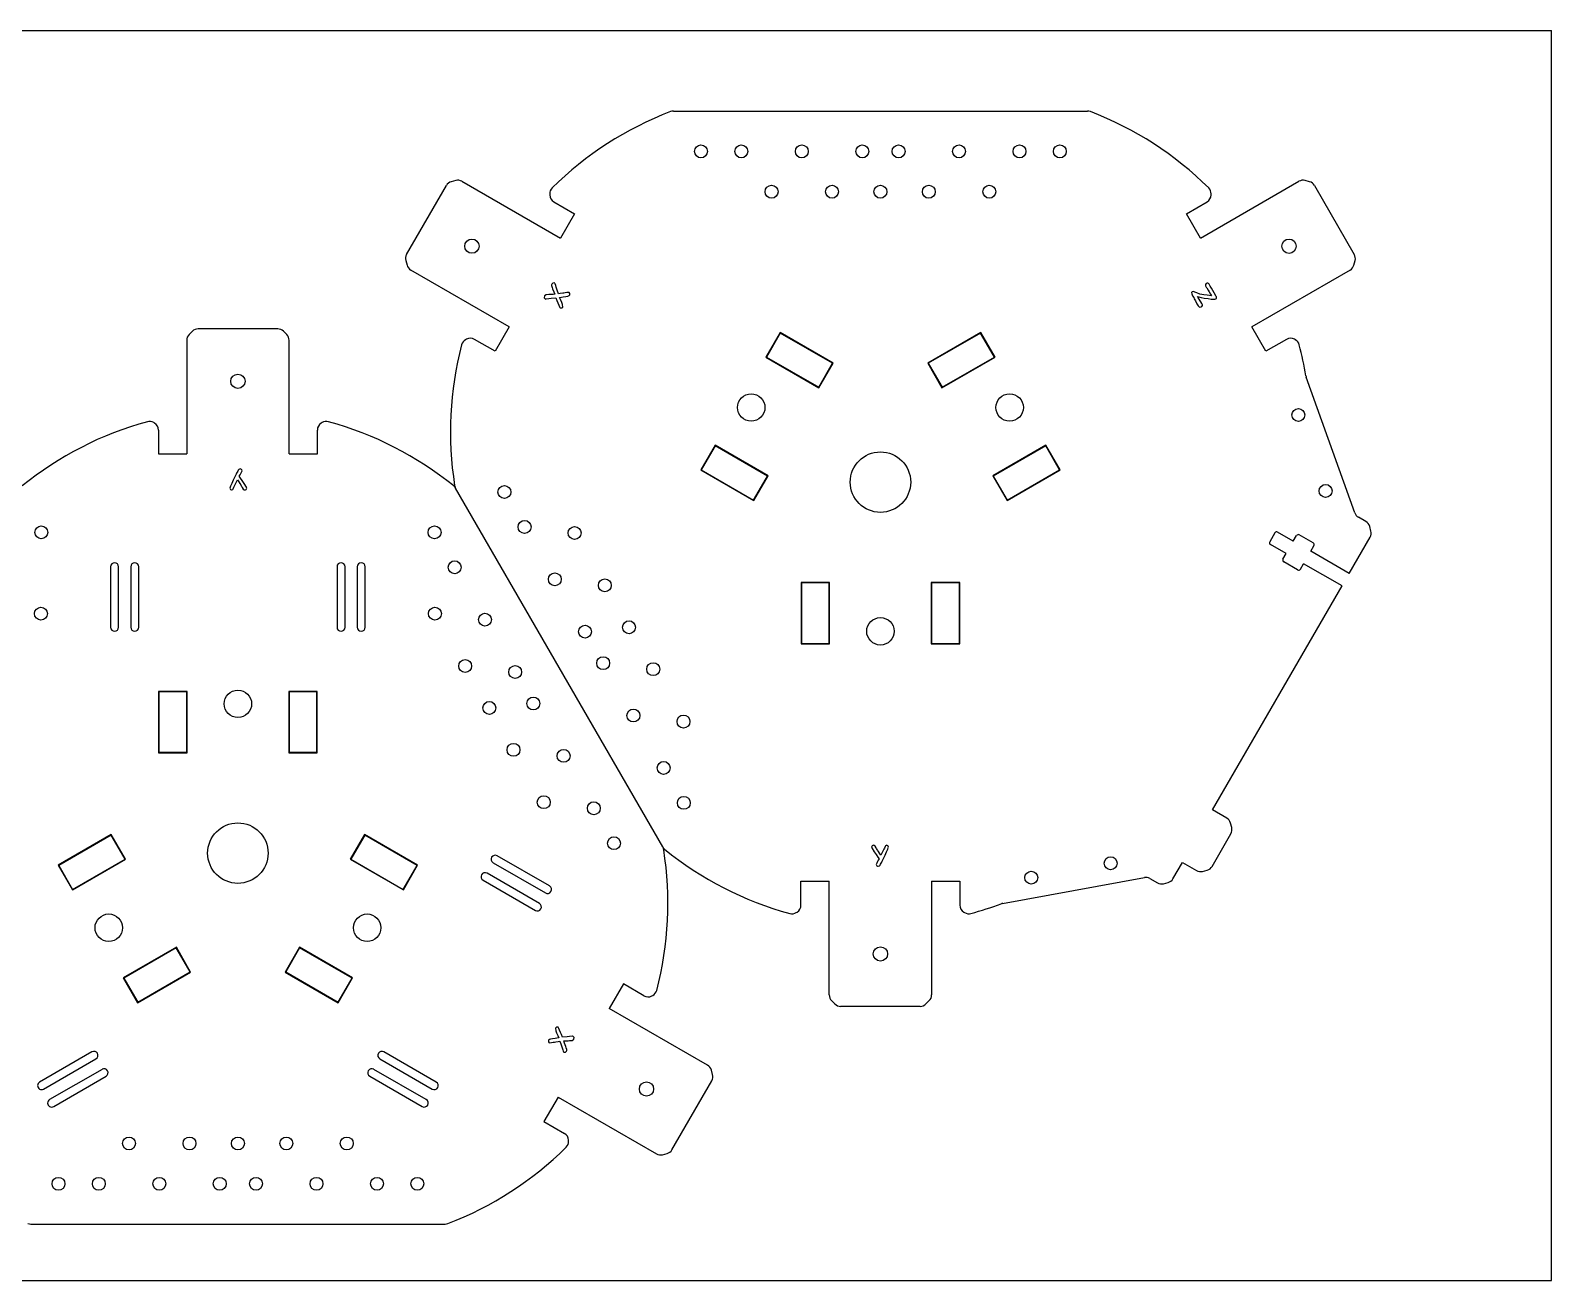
# Model space of a CAD drawing. Header units: millimetres. Extents: x 0 to 820, y -385 to 310.
# Drawn here: x 442.7 to 820, y 0 to 310 of the extents above; entities that cross this region are included whole.
import ezdxf

# ---------------------------------------------------------------- set-up
doc = ezdxf.new("R2010")
doc.units = ezdxf.units.MM

msp = doc.modelspace()

# ---------------------------------------------------------------- linework, layer by layer
at = {"color": 7, "linetype": 'Continuous'}
for p, q in [((0, 310), (820, 310)), ((820, 0), (820, 310)), ((602.19, 290), (704.91, 290)), ((548.25, 272.78), (547.12, 272.48)), ((549.77, 272.58), (574.17, 258.5)), ((732.94, 258.5), (757.34, 272.58)), ((759.99, 272.48), (758.85, 272.78)), ((536.03, 254.45), (545.91, 271.55)), ((571.54, 269.46), (571.55, 269.19)), ((735.55, 269.19), (735.56, 269.46)), ((761.2, 271.55), (771.07, 254.45)), ((572.55, 267.51), (577.67, 264.56)), ((577.67, 264.56), (574.17, 258.5)), ((729.44, 264.56), (734.56, 267.51)), ((732.94, 258.5), (729.44, 264.56)), ((535.83, 252.93), (536.14, 251.8)), ((770.97, 251.8), (771.27, 252.93)), ((561.47, 236.5), (537.07, 250.59)), ((770.04, 250.59), (745.64, 236.5)), ((571.86, 243.57), (573.03, 243.68)), ((733.23, 242.26), (732.59, 243.38)), ((735.66, 244.21), (735.64, 244.22)), ((482.92, 235.41), (482.09, 234.59)), ((504.08, 236), (484.33, 236)), ((506.32, 234.59), (505.49, 235.41)), ((561.47, 236.5), (557.97, 230.44)), ((628.67, 235.09), (625.13, 228.96)), ((628.7, 234.96), (625.26, 229)), ((641.83, 227.49), (628.67, 235.09)), ((641.69, 227.46), (628.7, 234.96)), ((678.44, 235.09), (665.28, 227.49)), ((678.4, 234.96), (665.41, 227.46)), ((681.84, 229), (678.4, 234.96)), ((681.98, 228.96), (678.44, 235.09)), ((749.14, 230.44), (745.64, 236.5)), ((481.5, 233.17), (481.5, 205)), ((506.9, 205), (506.9, 233.17)), ((550.9, 233.42), (550.66, 233.29)), ((557.97, 230.44), (552.85, 233.39)), ((754.26, 233.39), (749.14, 230.44)), ((756.45, 233.29), (756.21, 233.42)), ((625.13, 228.96), (638.29, 221.36)), ((625.26, 229), (638.25, 221.5)), ((638.25, 221.5), (641.69, 227.46)), ((638.29, 221.36), (641.83, 227.49)), ((665.28, 227.49), (668.82, 221.36)), ((665.41, 227.46), (668.85, 221.5)), ((668.82, 221.36), (681.98, 228.96)), ((668.85, 221.5), (681.84, 229)), ((771.22, 190.35), (759.16, 224)), ((473.55, 212.61), (473.32, 212.75)), ((515.09, 212.75), (514.86, 212.61)), ((474.5, 210.91), (474.5, 205)), ((513.9, 205), (513.9, 210.91)), ((474.5, 205), (481.5, 205)), ((506.9, 205), (513.9, 205)), ((612.53, 207.14), (608.99, 201.01)), ((612.56, 207), (609.12, 201.04)), ((625.69, 199.54), (612.53, 207.14)), ((625.55, 199.5), (612.56, 207)), ((694.58, 207.14), (681.42, 199.54)), ((694.54, 207), (681.55, 199.5)), ((697.98, 201.04), (694.54, 207)), ((698.12, 201.01), (694.58, 207.14)), ((608.99, 201.01), (622.15, 193.41)), ((609.12, 201.04), (622.11, 193.54)), ((684.96, 193.41), (698.12, 201.01)), ((684.99, 193.54), (697.98, 201.04)), ((495.28, 196.67), (495.53, 196.28)), ((599.56, 107.52), (548.2, 196.48)), ((599.56, 107.52), (548.2, 196.48)), ((622.11, 193.54), (625.55, 199.5)), ((622.15, 193.41), (625.69, 199.54)), ((681.42, 199.54), (684.96, 193.41)), ((681.55, 199.5), (684.99, 193.54)), ((773.96, 188.21), (772.1, 189.29)), ((751.36, 185.41), (750.09, 183.2)), ((755.94, 183.35), (752.05, 185.6)), ((760.88, 182.9), (757.42, 184.9)), ((775.2, 185.87), (774.89, 187)), ((754.17, 180.27), (750.27, 182.52)), ((755.94, 183.35), (756.74, 184.72)), ((760.27, 180.85), (761.07, 182.22)), ((769.8, 175.35), (775, 184.35)), ((753.38, 178.9), (754.17, 180.27)), ((757.02, 176.22), (753.56, 178.22)), ((757.71, 176.4), (758.5, 177.77)), ((768.03, 172.27), (758.5, 177.77)), ((769.8, 175.35), (760.27, 180.85)), ((462.62, 177), (462.62, 162)), ((464.62, 162), (464.62, 177)), ((467.62, 177), (467.62, 162)), ((469.62, 162), (469.62, 177)), ((518.78, 177), (518.78, 162)), ((520.78, 162), (520.78, 177)), ((523.78, 177), (523.78, 162)), ((525.78, 162), (525.78, 177)), ((633.87, 173.1), (633.87, 157.9)), ((640.95, 173.1), (633.87, 173.1)), ((640.85, 173), (633.97, 173)), ((633.97, 173), (633.97, 158)), ((640.85, 158), (640.85, 173)), ((640.95, 157.9), (640.95, 173.1)), ((666.15, 173.1), (666.15, 157.9)), ((673.23, 173.1), (666.15, 173.1)), ((673.13, 173), (666.25, 173)), ((666.25, 173), (666.25, 158)), ((673.13, 158), (673.13, 173)), ((673.23, 157.9), (673.23, 173.1)), ((735.93, 116.69), (768.03, 172.27)), ((633.87, 157.9), (640.95, 157.9)), ((633.97, 158), (640.85, 158)), ((666.15, 157.9), (673.23, 157.9)), ((666.25, 158), (673.13, 158)), ((474.52, 146.1), (474.52, 130.9)), ((481.6, 146.1), (474.52, 146.1)), ((481.5, 146), (474.62, 146)), ((474.62, 146), (474.62, 131)), ((481.5, 131), (481.5, 146)), ((481.6, 130.9), (481.6, 146.1)), ((513.88, 146.1), (506.8, 146.1)), ((506.8, 146.1), (506.8, 130.9)), ((513.78, 146), (506.9, 146)), ((506.9, 146), (506.9, 131)), ((513.78, 131), (513.78, 146)), ((513.88, 130.9), (513.88, 146.1)), ((474.52, 130.9), (481.6, 130.9)), ((474.62, 131), (481.5, 131)), ((506.8, 130.9), (513.88, 130.9)), ((506.9, 131), (513.78, 131)), ((739.44, 114.66), (735.93, 116.69)), ((740.68, 112.31), (740.37, 113.45)), ((462.8, 110.59), (449.64, 102.99)), ((462.76, 110.46), (449.77, 102.96)), ((466.2, 104.5), (462.76, 110.46)), ((466.34, 104.46), (462.8, 110.59)), ((525.61, 110.59), (522.07, 104.46)), ((525.64, 110.46), (522.2, 104.5)), ((538.77, 102.99), (525.61, 110.59)), ((538.64, 102.96), (525.64, 110.46)), ((735.81, 102.71), (740.48, 110.8)), ((652.48, 107.33), (652.23, 107.72)), ((449.64, 102.99), (453.18, 96.86)), ((449.77, 102.96), (453.21, 97)), ((453.18, 96.86), (466.34, 104.46)), ((453.21, 97), (466.2, 104.5)), ((522.07, 104.46), (535.23, 96.86)), ((522.2, 104.5), (535.2, 97)), ((535.2, 97), (538.64, 102.96)), ((535.23, 96.86), (538.77, 102.99)), ((557.49, 103.62), (570.48, 96.12)), ((571.48, 97.85), (558.49, 105.35)), ((726.1, 99.65), (728.43, 103.7)), ((728.43, 103.7), (731.94, 101.67)), ((554.99, 99.29), (567.98, 91.79)), ((568.98, 93.52), (555.99, 101.02)), ((633.85, 99), (640.85, 99)), ((633.85, 93.09), (633.85, 99)), ((640.85, 70.83), (640.85, 99)), ((666.25, 99), (673.25, 99)), ((666.25, 99), (666.25, 70.83)), ((673.25, 99), (673.25, 93.09)), ((683.84, 93.54), (719.01, 99.93)), ((720.37, 99.69), (722.23, 98.61)), ((723.75, 98.42), (724.88, 98.72)), ((733.46, 101.47), (734.59, 101.77)), ((632.67, 91.25), (632.9, 91.39)), ((674.2, 91.39), (674.44, 91.25)), ((478.94, 82.64), (465.78, 75.04)), ((478.9, 82.5), (465.91, 75)), ((482.34, 76.54), (478.9, 82.5)), ((482.48, 76.51), (478.94, 82.64)), ((509.47, 82.64), (505.93, 76.51)), ((509.5, 82.5), (506.06, 76.54)), ((522.63, 75.04), (509.47, 82.64)), ((522.5, 75), (509.5, 82.5)), ((469.32, 68.91), (482.48, 76.51)), ((469.35, 69.04), (482.34, 76.54)), ((505.93, 76.51), (519.09, 68.91)), ((506.06, 76.54), (519.06, 69.04)), ((465.78, 75.04), (469.32, 68.91)), ((465.91, 75), (469.35, 69.04)), ((519.06, 69.04), (522.5, 75)), ((519.09, 68.91), (522.63, 75.04)), ((589.79, 73.56), (586.29, 67.5)), ((594.91, 70.61), (589.79, 73.56)), ((596.86, 70.58), (597.1, 70.71)), ((641.44, 69.41), (642.27, 68.59)), ((663.42, 68), (643.68, 68)), ((664.84, 68.59), (665.67, 69.41)), ((610.69, 53.41), (586.29, 67.5)), ((575.9, 60.43), (574.72, 60.32)), ((458, 56.71), (445.01, 49.21)), ((543.4, 49.21), (530.41, 56.71)), ((446.01, 47.48), (459, 54.98)), ((529.41, 54.98), (542.4, 47.48)), ((460.5, 52.38), (447.51, 44.88)), ((448.51, 43.15), (461.5, 50.65)), ((526.91, 50.65), (539.9, 43.15)), ((540.9, 44.88), (527.91, 52.38)), ((601.85, 32.45), (611.72, 49.55)), ((611.92, 51.07), (611.62, 52.2)), ((573.59, 45.5), (570.09, 39.44)), ((573.59, 45.5), (597.99, 31.42)), ((570.09, 39.44), (575.21, 36.49)), ((576.21, 34.54), (576.21, 34.81)), ((599.51, 31.22), (600.64, 31.52)), ((442.84, 14), (545.57, 14)), ((0, 0), (820, 0))]:
    msp.add_line(p, q, dxfattribs=at)
at = {"color": 7, "linetype": 'Continuous', "flags": 128}
for points in [[(572.05, 247.12), (571.98, 246.91), (571.98, 246.72)], [(571.98, 246.72), (572.13, 246.27), (572.26, 245.92)], [(572.71, 247.37), (572.29, 247.36), (572.05, 247.12)], [(572.26, 245.92), (572.53, 245.16), (572.76, 244.56)], [(572.9, 247.13), (572.82, 247.28), (572.71, 247.37)], [(573.15, 246.3), (573.01, 246.77), (572.9, 247.13)], [(573.68, 244.67), (573.38, 245.58), (573.15, 246.3)], [(730.85, 245.22), (730.71, 244.99), (730.75, 244.71), (730.98, 244.19)], [(731.54, 245.13), (731.16, 245.26), (730.85, 245.22)], [(734.37, 247.26), (734.17, 246.97), (734.2, 246.69)], [(734.2, 246.69), (734.34, 246.37), (734.47, 246.13)], [(734.79, 247.33), (734.55, 247.33), (734.37, 247.26)], [(734.47, 246.13), (734.8, 245.59), (735.06, 245.17)], [(735.06, 247.11), (734.93, 247.26), (734.79, 247.33)], [(735.32, 246.61), (735.18, 246.89), (735.06, 247.11)], [(736.82, 244.06), (736.31, 244.93), (735.98, 245.49), (735.65, 246.05), (735.32, 246.61)], [(570.26, 244.15), (570.18, 243.73), (570.37, 243.45)], [(571.33, 244.51), (570.68, 244.43), (570.26, 244.15)], [(570.37, 243.45), (570.55, 243.4), (570.69, 243.41)], [(570.69, 243.41), (571.34, 243.51), (571.86, 243.57)], [(572.08, 244.52), (571.66, 244.52), (571.33, 244.51)], [(572.76, 244.56), (572.38, 244.54), (572.08, 244.52)], [(573.03, 243.68), (573.31, 242.99), (573.55, 242.45)], [(573.55, 242.45), (573.77, 241.9), (573.93, 241.46)], [(574.75, 244.84), (574.15, 244.74), (573.68, 244.67)], [(573.93, 241.46), (574.02, 241.3), (574.12, 241.2)], [(573.97, 243.8), (574.49, 243.87), (574.89, 243.94)], [(574.5, 242.54), (574.2, 243.24), (573.97, 243.8)], [(574.75, 241.39), (574.68, 242.05), (574.5, 242.54)], [(575.35, 244.92), (575.01, 244.88), (574.75, 244.84)], [(574.89, 243.94), (575.54, 244.02), (576.05, 244.13)], [(576.33, 245.03), (575.79, 245), (575.35, 244.92)], [(576.05, 244.13), (576.32, 244.25), (576.49, 244.41)], [(576.49, 244.41), (576.53, 244.79), (576.33, 245.03)], [(730.98, 244.19), (731.24, 243.76), (731.4, 243.47), (731.56, 243.19), (731.72, 242.91)], [(731.99, 244.89), (731.74, 245.03), (731.54, 245.13)], [(731.72, 242.91), (732.06, 242.24), (732.33, 241.72)], [(733.79, 244.45), (732.77, 244.64), (731.99, 244.89)], [(732.59, 243.38), (732.36, 243.73), (732.16, 244)], [(732.16, 244), (733.1, 243.76), (733.85, 243.63)], [(732.33, 241.72), (732.71, 241.36), (733.12, 241.43)], [(733.12, 241.43), (733.3, 241.58), (733.39, 241.75)], [(733.35, 242.1), (733.28, 242.19), (733.23, 242.26)], [(733.39, 241.75), (733.4, 241.95), (733.35, 242.1)], [(735.64, 244.22), (734.6, 244.35), (733.79, 244.45)], [(733.85, 243.63), (734.81, 243.5), (735.56, 243.4)], [(735.06, 245.17), (735.4, 244.64), (735.66, 244.21)], [(735.56, 243.4), (735.89, 243.36), (736.15, 243.33)], [(736.15, 243.33), (736.47, 243.34), (736.71, 243.42)], [(736.71, 243.42), (736.86, 243.56), (736.9, 243.71)], [(736.9, 243.71), (736.89, 243.91), (736.82, 244.06)], [(574.12, 241.2), (574.52, 241.19), (574.75, 241.39)], [(493.76, 199.97), (493.35, 199.14), (493.05, 198.48)], [(494.75, 201.25), (494.46, 201.14), (494.3, 200.96)], [(495.07, 201.13), (494.9, 201.22), (494.75, 201.25)], [(495.22, 200.81), (495.17, 201.01), (495.07, 201.13)], [(492.39, 197), (492.26, 196.72), (492.2, 196.5)], [(492.2, 196.5), (492.24, 196.3), (492.34, 196.18)], [(492.34, 196.18), (492.5, 196.08), (492.65, 196.06)], [(493.05, 198.48), (492.68, 197.65), (492.39, 197)], [(492.65, 196.06), (492.93, 196.16), (493.06, 196.35)], [(493.06, 196.35), (493.23, 196.74), (493.36, 197.04)], [(493.36, 197.04), (493.76, 197.88), (494.08, 198.55)], [(494.08, 198.55), (494.44, 198.04), (494.7, 197.62)], [(495.27, 198.37), (494.86, 198.98), (494.53, 199.46)], [(494.7, 197.62), (494.9, 197.3), (495.02, 197.09), (495.15, 196.88), (495.28, 196.67)], [(496.33, 196.73), (495.74, 197.65), (495.27, 198.37)], [(495.53, 196.28), (495.73, 196.11), (495.93, 196.06)], [(495.93, 196.06), (496.12, 196.1), (496.25, 196.18)], [(496.25, 196.18), (496.37, 196.35), (496.4, 196.5)], [(496.4, 196.5), (496.37, 196.64), (496.33, 196.73)], [(651.51, 107.82), (651.39, 107.65), (651.36, 107.5)], [(651.36, 107.5), (651.38, 107.36), (651.43, 107.27)], [(651.43, 107.27), (652.02, 106.35), (652.49, 105.63)], [(651.83, 107.94), (651.64, 107.9), (651.51, 107.82)], [(652.23, 107.72), (652.03, 107.89), (651.83, 107.94)], [(653.06, 106.38), (652.86, 106.7), (652.73, 106.91), (652.6, 107.12), (652.48, 107.33)], [(652.49, 105.63), (652.9, 105.02), (653.22, 104.54)], [(653.67, 105.45), (653.31, 105.96), (653.06, 106.38)], [(654.4, 106.96), (654, 106.12), (653.67, 105.45)], [(654.69, 107.65), (654.53, 107.26), (654.4, 106.96)], [(655.11, 107.94), (654.83, 107.84), (654.69, 107.65)], [(654.71, 105.52), (655.07, 106.35), (655.37, 107)], [(655.41, 107.82), (655.25, 107.92), (655.11, 107.94)], [(655.37, 107), (655.49, 107.28), (655.56, 107.5)], [(655.56, 107.5), (655.51, 107.7), (655.41, 107.82)], [(652.53, 103.19), (652.58, 102.99), (652.69, 102.87)], [(652.69, 102.87), (652.86, 102.78), (653.01, 102.75)], [(653.01, 102.75), (653.3, 102.86), (653.46, 103.04)], [(654, 104.03), (654.41, 104.86), (654.71, 105.52)], [(573.63, 62.8), (573.24, 62.81), (573, 62.61)], [(573, 62.61), (573.08, 61.95), (573.25, 61.46)], [(573.25, 61.46), (573.55, 60.76), (573.79, 60.2)], [(573.83, 62.54), (573.74, 62.7), (573.63, 62.8)], [(574.21, 61.55), (573.98, 62.1), (573.83, 62.54)], [(574.72, 60.32), (574.44, 61.01), (574.21, 61.55)], [(577.07, 60.59), (576.41, 60.49), (575.9, 60.43)], [(577.38, 60.55), (577.21, 60.6), (577.07, 60.59)], [(577.5, 59.85), (577.57, 60.27), (577.38, 60.55)], [(571.26, 59.59), (571.23, 59.21), (571.43, 58.97)], [(571.71, 59.87), (571.44, 59.75), (571.26, 59.59)], [(571.43, 58.97), (571.97, 59), (572.41, 59.08)], [(572.86, 60.06), (572.21, 59.98), (571.71, 59.87)], [(572.41, 59.08), (572.74, 59.12), (573.01, 59.16)], [(573.79, 60.2), (573.27, 60.13), (572.86, 60.06)], [(573.01, 59.16), (573.61, 59.26), (574.08, 59.33)], [(574.08, 59.33), (574.38, 58.42), (574.61, 57.7)], [(574.6, 57.7), (574.75, 57.23), (574.85, 56.87)], [(574.85, 56.87), (574.94, 56.72), (575.05, 56.63)], [(575, 59.44), (575.38, 59.46), (575.68, 59.48)], [(575.5, 58.08), (575.22, 58.84), (575, 59.44)], [(575.05, 56.63), (575.46, 56.64), (575.7, 56.88)], [(575.78, 57.28), (575.62, 57.73), (575.5, 58.08)], [(575.68, 59.48), (576.1, 59.48), (576.43, 59.49)], [(575.7, 56.88), (575.78, 57.09), (575.78, 57.28)], [(576.43, 59.49), (577.08, 59.57), (577.5, 59.85)]]:
    msp.add_lwpolyline(points, dxfattribs=at)
at = {"color": 7, "linetype": 'Continuous'}
for centre, radius in [((609.05, 280), 1.6), ((619.05, 280), 1.6), ((634.05, 280), 1.6), ((649.05, 280), 1.6), ((658.05, 280), 1.6), ((673.05, 280), 1.6), ((688.05, 280), 1.6), ((698.05, 280), 1.6), ((626.55, 270), 1.6), ((641.55, 270), 1.6), ((653.55, 270), 1.6), ((665.55, 270), 1.6), ((680.55, 270), 1.6), ((552.23, 256.5), 1.77), ((754.88, 256.5), 1.78), ((494.2, 223), 1.77), ((621.51, 216.5), 3.4), ((685.6, 216.5), 3.4), ((757.2, 214.64), 1.6), ((653.55, 198), 7.5), ((560.29, 195.54), 1.6), ((763.95, 195.81), 1.6), ((445.44, 185.54), 1.6), ((542.97, 185.54), 1.6), ((565.29, 186.88), 1.6), ((577.7, 185.38), 1.6), ((547.97, 176.88), 1.6), ((572.79, 173.89), 1.6), ((585.2, 172.39), 1.6), ((445.35, 165.38), 1.6), ((543.06, 165.38), 1.6), ((555.47, 163.89), 1.6), ((580.29, 160.9), 1.6), ((591.2, 162), 1.6), ((653.55, 161), 3.4), ((584.79, 153.1), 1.6), ((550.56, 152.39), 1.6), ((562.97, 150.9), 1.6), ((597.2, 151.61), 1.6), ((494.2, 143), 3.4), ((556.56, 142), 1.6), ((567.47, 143.1), 1.6), ((592.29, 140.11), 1.6), ((604.7, 138.62), 1.6), ((562.56, 131.61), 1.6), ((574.97, 130.11), 1.6), ((599.79, 127.12), 1.6), ((570.06, 118.62), 1.6), ((582.47, 117.12), 1.6), ((604.79, 118.46), 1.6), ((494.2, 106), 7.5), ((587.47, 108.46), 1.6), ((710.64, 103.49), 1.6), ((690.96, 99.92), 1.6), ((462.16, 87.5), 3.4), ((526.25, 87.5), 3.4), ((653.55, 81), 1.77), ((595.53, 47.5), 1.77), ((467.2, 34), 1.6), ((482.2, 34), 1.6), ((494.2, 34), 1.6), ((506.2, 34), 1.6), ((521.2, 34), 1.6), ((449.7, 24), 1.6), ((459.7, 24), 1.6), ((474.7, 24), 1.6), ((489.7, 24), 1.6), ((498.7, 24), 1.6), ((513.7, 24), 1.6), ((528.7, 24), 1.6), ((538.7, 24), 1.6)]:
    msp.add_circle(centre, radius, dxfattribs=at)
for centre, radius, start, end in [((631.9, 210.5), 85, 110.9753, 134.6783), ((602.19, 288), 2, 90, 110.9753), ((704.91, 288), 2, 69.0247, 90), ((675.2, 210.5), 85, 45.3217, 69.0247), ((547.64, 270.55), 2, 105, 150), ((548.77, 270.85), 2, 60, 105), ((758.34, 270.85), 2, 75, 120), ((759.47, 270.55), 2, 30, 75), ((573.54, 269.52), 2, 134.6783, 181.599), ((573.55, 269.25), 2, 181.599, 240), ((733.56, 269.25), 2, 300, 358.401), ((733.56, 269.52), 2, 358.401, 45.3217), ((537.77, 253.45), 2, 150, 195), ((769.34, 253.45), 2, 345, 30), ((538.07, 252.32), 2, 195, 240), ((769.04, 252.32), 2, 300, 345), ((483.5, 233.17), 2, 135, 180), ((484.33, 234), 2, 90, 135), ((504.08, 234), 2, 45, 90), ((504.9, 233.17), 2, 0, 45), ((631.9, 210.5), 85, 165.3217, 189.0247), ((551.61, 231.53), 2, 118.401, 165.3217), ((551.85, 231.66), 2, 60, 118.401), ((755.26, 231.66), 2, 61.599, 120), ((755.49, 231.53), 2, 14.6783, 61.599), ((675.2, 210.5), 85, 9.3769, 14.6783), ((761.04, 224.67), 2, 189.3769, 199.7128), ((494.2, 131), 85, 105.3217, 129.0247), ((472.27, 211.05), 2, 58.401, 105.3217), ((472.5, 210.91), 2, 0, 58.401), ((515.9, 210.91), 2, 121.599, 180), ((516.14, 211.05), 2, 74.6783, 121.599), ((494.2, 131), 85, 50.9753, 74.6783), ((561.64, 163.69), 76.97, 151.0359, 151.8785), ((487.68, 203.84), 8.13, 327.4442, 338.1007), ((546.47, 195.48), 2, 30, 50.9753), ((549.93, 197.48), 2, 189.0247, 210), ((773.1, 191.02), 2, 199.7128, 240), ((751.8, 185.16), 0.5, 60, 150), ((757.17, 184.47), 0.5, 60, 150), ((772.96, 186.48), 2, 15, 60), ((773.27, 185.35), 2, 330, 15), ((750.52, 182.95), 0.5, 150, 240), ((760.63, 182.47), 0.5, 330, 60), ((463.62, 177), 1, 0, 180), ((468.62, 177), 1, 0, 180), ((519.78, 177), 1, 0, 180), ((524.78, 177), 1, 0, 180), ((753.81, 178.65), 0.5, 150, 240), ((757.27, 176.65), 0.5, 240, 330), ((463.62, 162), 1, 180, 0), ((468.62, 162), 1, 180, 0), ((519.78, 162), 1, 180, 0), ((524.78, 162), 1, 180, 0), ((738.44, 112.93), 2, 15, 60), ((738.74, 111.8), 2, 330, 15), ((515.85, 93.5), 85, 345.3217, 9.0247), ((601.29, 108.52), 2, 210, 230.9753), ((597.83, 106.52), 2, 9.0247, 30), ((653.55, 173), 85, 230.9753, 254.6783), ((557.99, 104.48), 1, 60, 240), ((660.15, 100.13), 8.21, 147.5217, 158.0683), ((591.35, 137.49), 71.03, 330.9814, 331.8948), ((734.07, 103.71), 2, 285, 330), ((555.49, 100.15), 1, 60, 240), ((719.37, 97.96), 2, 60, 100.2872), ((723.23, 100.35), 2, 240, 285), ((724.36, 100.65), 2, 285, 330), ((732.94, 103.4), 2, 240, 285), ((570.98, 96.98), 1, 240, 60), ((568.48, 92.65), 1, 240, 60), ((631.62, 92.95), 2, 254.6783, 301.599), ((631.85, 93.09), 2, 301.599, 0), ((675.25, 93.09), 2, 180, 238.401), ((675.48, 92.95), 2, 238.401, 285.3217), ((653.55, 173), 85, 285.3217, 290.6231), ((684.2, 91.58), 2, 100.2872, 110.6231), ((596.15, 72.47), 2, 298.401, 345.3217), ((595.91, 72.34), 2, 240, 298.401), ((642.85, 70.83), 2, 180, 225), ((643.68, 70), 2, 225, 270), ((663.42, 70), 2, 270, 315), ((664.25, 70.83), 2, 315, 0), ((458.5, 55.85), 1, 300, 120), ((529.91, 55.85), 1, 60, 240), ((609.69, 51.68), 2, 15, 60), ((445.51, 48.35), 1, 120, 300), ((461, 51.52), 1, 300, 120), ((527.41, 51.52), 1, 60, 240), ((542.9, 48.35), 1, 240, 60), ((609.99, 50.55), 2, 330, 15), ((448.01, 44.02), 1, 120, 300), ((540.4, 44.02), 1, 240, 60), ((574.21, 34.75), 2, 1.599, 60), ((574.21, 34.48), 2, 314.6783, 1.599), ((515.85, 93.5), 85, 290.9753, 314.6783), ((598.99, 33.15), 2, 240, 285), ((600.12, 33.45), 2, 285, 330), ((442.84, 16), 2, 249.0247, 270), ((545.57, 16), 2, 270, 290.9753)]:
    msp.add_arc(centre, radius, start, end, dxfattribs=at)

doc.saveas('drawing.dxf')
